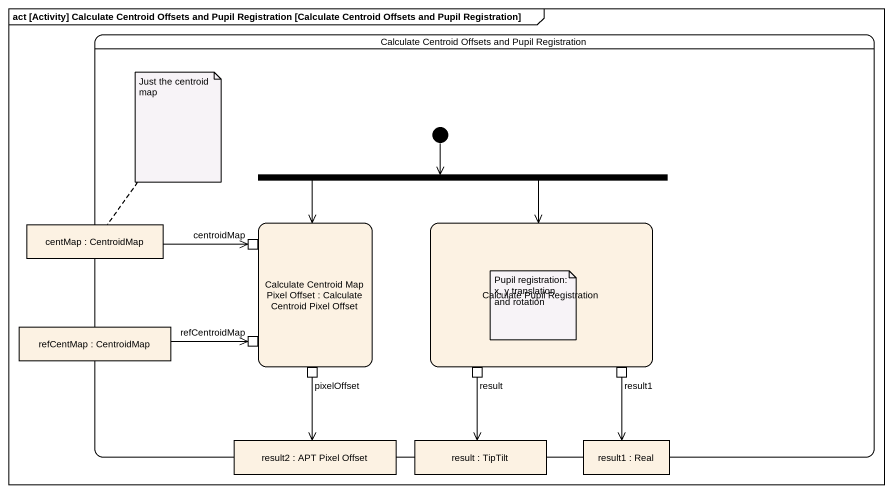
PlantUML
@startuml
mainframe act [Activity] Calculate Centroid Offsets and Pupil Registration [Calculate Centroid Offsets and Pupil Registration]
hide empty description
state "Calculate Centroid Offsets and Pupil Registration" as Calculate_Centroid_Offsets {
  state fork1 <<fork>>
  state "centMap : CentroidMap" as centMap <<object>>
  state "Calculate Centroid Map Pixel Offset : Calculate Centroid Pixel Offset" as Calculate_Centroid_Map {
    state centroidMap <<inputPin>>
    state refCentroidMap <<inputPin>>
    state pixelOffset <<outputPin>>
  }
  state "Calculate Pupil Registration" as Calculate_Pupil_Registration {
    state result <<outputPin>>
    state result1 <<outputPin>>
  }
  state "refCentMap : CentroidMap" as refCentMap <<object>>
  state "result2 : APT Pixel Offset" as result2 <<object>>
  state "result : TipTilt" as result_2 <<object>>
  state "result1 : Real" as result1_2 <<object>>
  [*] --> fork1
}
fork1 --> Calculate_Centroid_Map
fork1 --> Calculate_Pupil_Registration
centMap -right-> centroidMap
refCentMap -right-> refCentroidMap
pixelOffset --> result2
result --> result_2
result1 --> result1_2
note top of centMap : Just the centroid map
note as N2
  Pupil registration: x, y translation and rotation
end note
@enduml
